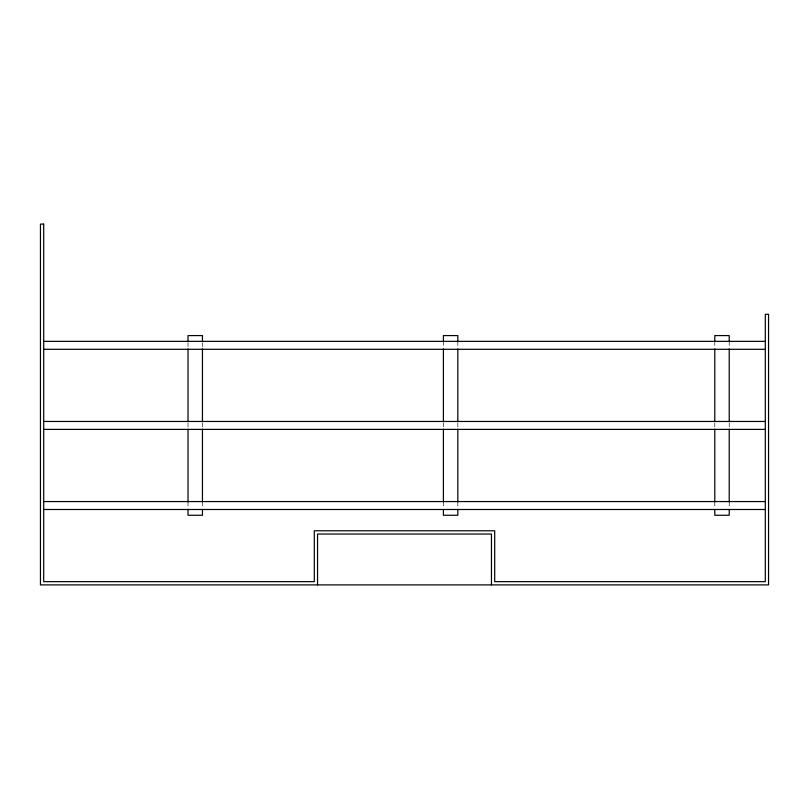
<?xml version="1.0" encoding="UTF-8"?>
<svg xmlns="http://www.w3.org/2000/svg" width="809" height="809" viewBox="0 0 809 809"><rect width="100%" height="100%" fill="white"/><g stroke="black" fill="none" stroke-linecap="round" stroke-linejoin="round"><path stroke-width="0.61" stroke-dasharray="4.04 3.03" d="M729.222 341.358L729.222 347.637M729.222 422.915L729.222 427.941M729.222 501.964L729.222 508.234M714.792 341.358L714.792 347.637M714.792 422.915L714.792 427.941M714.792 501.964L714.792 508.234M457.833 341.358L457.833 347.637M457.833 422.915L457.833 427.941M457.833 501.964L457.833 509.498M443.403 341.358L443.403 347.637M443.403 422.915L443.403 427.941M443.403 501.964L443.403 508.234M202.452 342.611L202.452 347.637M202.452 422.915L202.452 427.941M202.452 501.964L202.452 509.498M188.022 342.611L188.022 347.637M188.022 422.915L188.022 427.941M188.022 501.964L188.022 509.498"/><path stroke-width="1.21" d="M43.696 341.358L765.304 341.358M43.696 349.296L765.304 349.296M43.696 421.459L765.304 421.459M43.696 429.397L765.304 429.397M43.696 501.56L765.304 501.56M43.696 509.498L765.304 509.498M729.222 341.358L729.222 335.583L714.792 335.583L714.792 341.358M729.222 348.891L729.222 421.661M729.222 429.195L729.222 501.964M729.222 509.498L729.222 515.262L714.792 515.262L714.792 509.498M714.792 348.891L714.792 421.661M714.792 429.195L714.792 501.964M491.457 584.897L491.457 534.031L317.543 534.031L317.543 584.897M457.833 341.358L457.833 335.583L443.403 335.583L443.403 341.358M457.833 348.891L457.833 421.661M457.833 429.195L457.833 501.964M457.833 509.498L457.833 515.262L443.403 515.262L443.403 509.498M443.403 348.891L443.403 421.661M443.403 429.195L443.403 501.964M202.452 341.358L202.452 335.583L188.022 335.583L188.022 341.358M202.452 348.891L202.452 421.661M202.452 429.195L202.452 501.964M202.452 509.498L202.452 515.262L188.022 515.262L188.022 509.498M188.022 348.891L188.022 421.661M188.022 429.195L188.022 501.964M43.696 224.103L40.45 224.103L40.45 584.897L768.55 584.897L768.55 314.296L765.304 314.296L765.304 581.651L494.703 581.651L494.703 530.785L314.296 530.785L314.296 581.651L43.696 581.651L43.696 224.103"/></g></svg>
